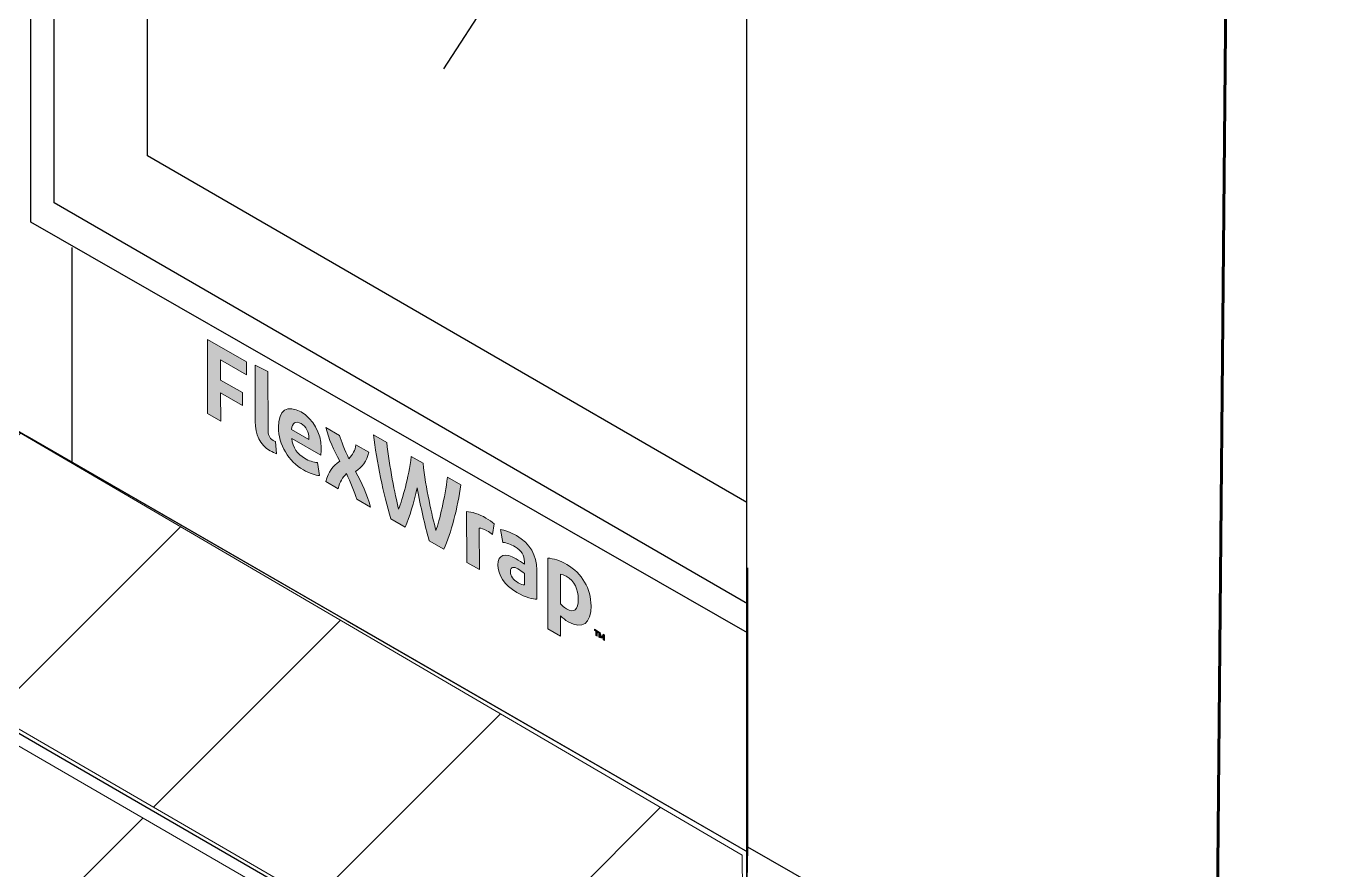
# Model space of a CAD drawing. Extents: x -1279 to 5791, y -3809 to 1769.
# Drawn here: x -60.9 to 11.9, y -1782.6 to -1735.5 of the extents above; entities that cross this region are included whole.
import ezdxf

# ---------------------------------------------------------------- set-up
doc = ezdxf.new("R2010")
doc.units = 0
doc.header["$MEASUREMENT"] = 0
for name, color, linetype, lineweight in [('G-ANNO-TTLB', 7, 'Continuous', 0), ('Layer 12', 7, 'Continuous', 0), ('TYVEK', 7, 'Continuous', 0)]:
    doc.layers.add(name, color=color, linetype=linetype, lineweight=lineweight)
pattern_1 = [(45, (0, 0), (-7.071067, 7.07107), [])]

# ---------------------------------------------------------------- blocks, each defined once
blk = doc.blocks.new('Block_275')
at = {"layer": 'TYVEK', "true_color": 0x003b71, "transparency": 33554687}
h = blk.add_hatch(color=156, dxfattribs=at)
h.dxf.hatch_style = 2
edge = h.paths.add_edge_path()
edge.add_spline(control_points=[(-50.73, -1757.125), (-50.73, -1757.125), (-50.74, -1752.984), (-50.74, -1752.984), (-50.74, -1752.984), (-48.554, -1754.239), (-48.554, -1754.239), (-48.554, -1754.239), (-48.553, -1754.961), (-48.553, -1754.961), (-48.553, -1754.961), (-50.004, -1754.127), (-50.004, -1754.127), (-50.004, -1754.127), (-50.002, -1755.251), (-50.002, -1755.251), (-50.002, -1755.251), (-48.781, -1755.952), (-48.781, -1755.952), (-48.781, -1755.952), (-48.779, -1756.674), (-48.779, -1756.674), (-48.779, -1756.674), (-50, -1755.973), (-50, -1755.973), (-50, -1755.973), (-49.996, -1757.546), (-49.996, -1757.546), (-49.996, -1757.546), (-50.73, -1757.125), (-50.73, -1757.125)], knot_values=[0, 0, 0, 0, 1, 1, 1, 2, 2, 2, 3, 3, 3, 4, 4, 4, 5, 5, 5, 6, 6, 6, 7, 7, 7, 8, 8, 8, 9, 9, 9, 10, 10, 10, 10], degree=3, periodic=0)
h = blk.add_hatch(color=156, dxfattribs=at)
h.dxf.hatch_style = 2
edge = h.paths.add_edge_path()
edge.add_spline(control_points=[(-47.357, -1757.969), (-47.356, -1758.288), (-47.284, -1758.501), (-47.078, -1758.619), (-47.027, -1758.648), (-46.976, -1758.672), (-46.93, -1758.687), (-46.93, -1758.687), (-46.877, -1759.361), (-46.877, -1759.361), (-46.974, -1759.328), (-47.133, -1759.261), (-47.236, -1759.202), (-47.826, -1758.863), (-48.063, -1758.284), (-48.065, -1757.574), (-48.065, -1757.574), (-48.072, -1754.415), (-48.072, -1754.415), (-48.072, -1754.415), (-47.365, -1754.774), (-47.365, -1754.774), (-47.365, -1754.774), (-47.357, -1757.969), (-47.357, -1757.969)], knot_values=[0, 0, 0, 0, 1, 1, 1, 2, 2, 2, 3, 3, 3, 4, 4, 4, 5, 5, 5, 6, 6, 6, 7, 7, 7, 8, 8, 8, 8], degree=3, periodic=0)
h = blk.add_hatch(color=156, dxfattribs=at)
h.dxf.hatch_style = 2
edge = h.paths.add_edge_path()
edge.add_spline(control_points=[(-46.045, -1758.019), (-46.045, -1758.019), (-45.07, -1758.578), (-45.07, -1758.578), (-45.07, -1758.578), (-45.071, -1758.507), (-45.071, -1758.507), (-45.071, -1758.176), (-45.226, -1757.845), (-45.508, -1757.683), (-45.806, -1757.513), (-46, -1757.643), (-46.045, -1758.019)], knot_values=[0, 0, 0, 0, 1, 1, 1, 2, 2, 2, 3, 3, 3, 4, 4, 4, 4], degree=3, periodic=0)
edge = h.paths.add_edge_path()
edge.add_spline(control_points=[(-44.487, -1760.579), (-44.712, -1760.568), (-45.045, -1760.46), (-45.384, -1760.265), (-46.21, -1759.791), (-46.776, -1758.864), (-46.778, -1757.882), (-46.78, -1756.941), (-46.264, -1756.6), (-45.51, -1757.033), (-44.838, -1757.418), (-44.395, -1758.222), (-44.393, -1759.015), (-44.393, -1759.192), (-44.403, -1759.34), (-44.413, -1759.452), (-44.413, -1759.452), (-46.034, -1758.522), (-46.034, -1758.522), (-45.966, -1759.033), (-45.724, -1759.385), (-45.314, -1759.62), (-45.062, -1759.765), (-44.821, -1759.838), (-44.601, -1759.858), (-44.601, -1759.858), (-44.487, -1760.579), (-44.487, -1760.579)], knot_values=[0, 0, 0, 0, 1, 1, 1, 2, 2, 2, 3, 3, 3, 4, 4, 4, 5, 5, 5, 6, 6, 6, 7, 7, 7, 8, 8, 8, 9, 9, 9, 9], degree=3, periodic=0)
h = blk.add_hatch(color=156, dxfattribs=at)
h.dxf.hatch_style = 2
edge = h.paths.add_edge_path()
edge.add_spline(control_points=[(-43.346, -1759.781), (-43.691, -1759.146), (-43.964, -1758.582), (-44.124, -1757.899), (-44.124, -1757.899), (-43.36, -1758.338), (-43.36, -1758.338), (-43.293, -1758.642), (-43.066, -1759.174), (-42.839, -1759.641), (-42.65, -1759.424), (-42.487, -1759.17), (-42.452, -1758.859), (-42.452, -1758.859), (-41.734, -1759.271), (-41.734, -1759.271), (-41.866, -1759.81), (-42.09, -1760.112), (-42.474, -1760.347), (-42.103, -1761.038), (-41.851, -1761.596), (-41.639, -1762.344), (-41.639, -1762.344), (-42.404, -1761.905), (-42.404, -1761.905), (-42.512, -1761.512), (-42.77, -1760.921), (-42.986, -1760.472), (-43.18, -1760.686), (-43.364, -1760.935), (-43.435, -1761.313), (-43.435, -1761.313), (-44.122, -1760.919), (-44.122, -1760.919), (-43.995, -1760.377), (-43.755, -1760.042), (-43.346, -1759.781)], knot_values=[0, 0, 0, 0, 1, 1, 1, 2, 2, 2, 3, 3, 3, 4, 4, 4, 5, 5, 5, 6, 6, 6, 7, 7, 7, 8, 8, 8, 9, 9, 9, 10, 10, 10, 11, 11, 11, 12, 12, 12, 12], degree=3, periodic=0)
h = blk.add_hatch(color=156, dxfattribs=at)
h.dxf.hatch_style = 2
edge = h.paths.add_edge_path()
edge.add_spline(control_points=[(-37.345, -1760.674), (-37.345, -1760.674), (-36.596, -1761.104), (-36.596, -1761.104), (-36.788, -1762.371), (-37.122, -1763.803), (-37.555, -1764.689), (-37.555, -1764.689), (-38.361, -1764.226), (-38.361, -1764.226), (-38.614, -1763.342), (-38.842, -1762.343), (-39.034, -1761.264), (-39.227, -1762.122), (-39.445, -1762.865), (-39.7, -1763.458), (-39.7, -1763.458), (-40.505, -1762.995), (-40.505, -1762.995), (-40.919, -1761.624), (-41.287, -1759.788), (-41.48, -1758.301), (-41.48, -1758.301), (-40.736, -1758.728), (-40.736, -1758.728), (-40.574, -1760.067), (-40.283, -1761.634), (-40.071, -1762.447), (-39.852, -1761.881), (-39.512, -1760.718), (-39.366, -1759.514), (-39.366, -1759.514), (-38.71, -1759.891), (-38.71, -1759.891), (-38.553, -1761.269), (-38.216, -1762.821), (-37.988, -1763.643), (-37.785, -1763.068), (-37.496, -1761.834), (-37.345, -1760.674)], knot_values=[0, 0, 0, 0, 1, 1, 1, 2, 2, 2, 3, 3, 3, 4, 4, 4, 5, 5, 5, 6, 6, 6, 7, 7, 7, 8, 8, 8, 9, 9, 9, 10, 10, 10, 11, 11, 11, 12, 12, 12, 13, 13, 13, 13], degree=3, periodic=0)
h = blk.add_hatch(color=156, dxfattribs=at)
h.dxf.hatch_style = 2
edge = h.paths.add_edge_path()
edge.add_spline(control_points=[(-35.203, -1762.95), (-35.018, -1763.056), (-34.844, -1763.179), (-34.741, -1763.268), (-34.741, -1763.268), (-34.842, -1763.878), (-34.842, -1763.878), (-34.93, -1763.792), (-35.037, -1763.718), (-35.145, -1763.656), (-35.335, -1763.547), (-35.463, -1763.515), (-35.571, -1763.513), (-35.571, -1763.513), (-35.565, -1765.831), (-35.565, -1765.831), (-35.565, -1765.831), (-36.273, -1765.425), (-36.273, -1765.425), (-36.273, -1765.425), (-36.28, -1762.591), (-36.28, -1762.591), (-36.003, -1762.591), (-35.572, -1762.738), (-35.203, -1762.95)], knot_values=[0, 0, 0, 0, 1, 1, 1, 2, 2, 2, 3, 3, 3, 4, 4, 4, 5, 5, 5, 6, 6, 6, 7, 7, 7, 8, 8, 8, 8], degree=3, periodic=0)
h = blk.add_hatch(color=156, dxfattribs=at)
h.dxf.hatch_style = 2
edge = h.paths.add_edge_path()
edge.add_spline(control_points=[(-33.047, -1766.68), (-33.047, -1766.68), (-33.049, -1766.047), (-33.049, -1766.047), (-33.167, -1765.95), (-33.29, -1765.861), (-33.413, -1765.791), (-33.649, -1765.655), (-33.834, -1765.656), (-33.833, -1765.934), (-33.832, -1766.182), (-33.678, -1766.401), (-33.406, -1766.557), (-33.252, -1766.645), (-33.124, -1766.683), (-33.047, -1766.68)], knot_values=[0, 0, 0, 0, 1, 1, 1, 2, 2, 2, 3, 3, 3, 4, 4, 4, 5, 5, 5, 5], degree=3, periodic=0)
edge = h.paths.add_edge_path()
edge.add_spline(control_points=[(-33.477, -1767.101), (-34.18, -1766.698), (-34.535, -1766.098), (-34.536, -1765.566), (-34.537, -1764.98), (-34.123, -1764.875), (-33.507, -1765.223), (-33.363, -1765.305), (-33.179, -1765.435), (-33.05, -1765.532), (-33.05, -1765.532), (-33.051, -1765.39), (-33.051, -1765.39), (-33.051, -1765.03), (-33.231, -1764.755), (-33.575, -1764.558), (-33.801, -1764.428), (-34.042, -1764.331), (-34.252, -1764.311), (-34.252, -1764.311), (-34.382, -1763.598), (-34.382, -1763.598), (-34.161, -1763.619), (-33.808, -1763.751), (-33.495, -1763.93), (-32.741, -1764.363), (-32.365, -1765.04), (-32.363, -1765.838), (-32.363, -1765.838), (-32.359, -1767.483), (-32.359, -1767.483), (-32.569, -1767.486), (-32.964, -1767.396), (-33.477, -1767.101)], knot_values=[0, 0, 0, 0, 1, 1, 1, 2, 2, 2, 3, 3, 3, 4, 4, 4, 5, 5, 5, 6, 6, 6, 7, 7, 7, 8, 8, 8, 9, 9, 9, 10, 10, 10, 11, 11, 11, 11], degree=3, periodic=0)
h = blk.add_hatch(color=156, dxfattribs=at)
h.dxf.hatch_style = 2
edge = h.paths.add_edge_path()
edge.add_spline(control_points=[(-30.713, -1768.014), (-30.262, -1768.273), (-30.052, -1768.075), (-30.054, -1767.465), (-30.055, -1766.933), (-30.251, -1766.466), (-30.718, -1766.198), (-30.846, -1766.125), (-30.938, -1766.101), (-31.046, -1766.087), (-31.046, -1766.087), (-31.042, -1767.743), (-31.042, -1767.743), (-30.944, -1767.846), (-30.862, -1767.929), (-30.713, -1768.014)], knot_values=[0, 0, 0, 0, 1, 1, 1, 2, 2, 2, 3, 3, 3, 4, 4, 4, 5, 5, 5, 5], degree=3, periodic=0)
edge = h.paths.add_edge_path()
edge.add_spline(control_points=[(-30.609, -1768.736), (-30.789, -1768.633), (-30.912, -1768.538), (-31.04, -1768.411), (-31.04, -1768.411), (-31.037, -1769.535), (-31.037, -1769.535), (-31.037, -1769.535), (-31.74, -1769.132), (-31.74, -1769.132), (-31.74, -1769.132), (-31.75, -1765.186), (-31.75, -1765.186), (-31.458, -1765.2), (-31.048, -1765.335), (-30.683, -1765.544), (-29.842, -1766.027), (-29.338, -1766.908), (-29.336, -1767.854), (-29.333, -1768.824), (-29.809, -1769.195), (-30.609, -1768.736)], knot_values=[0, 0, 0, 0, 1, 1, 1, 2, 2, 2, 3, 3, 3, 4, 4, 4, 5, 5, 5, 6, 6, 6, 7, 7, 7, 7], degree=3, periodic=0)
h = blk.add_hatch(color=156, dxfattribs=at)
h.dxf.hatch_style = 2
edge = h.paths.add_edge_path()
edge.add_spline(control_points=[(-28.827, -1769.341), (-28.801, -1769.428), (-28.776, -1769.494), (-28.745, -1769.565), (-28.715, -1769.53), (-28.694, -1769.49), (-28.669, -1769.432), (-28.669, -1769.432), (-28.595, -1769.474), (-28.595, -1769.474), (-28.595, -1769.474), (-28.594, -1769.78), (-28.594, -1769.78), (-28.594, -1769.78), (-28.658, -1769.743), (-28.658, -1769.743), (-28.658, -1769.743), (-28.659, -1769.602), (-28.659, -1769.602), (-28.659, -1769.602), (-28.656, -1769.556), (-28.656, -1769.556), (-28.676, -1769.59), (-28.701, -1769.625), (-28.722, -1769.651), (-28.722, -1769.651), (-28.771, -1769.623), (-28.771, -1769.623), (-28.794, -1769.57), (-28.818, -1769.507), (-28.84, -1769.448), (-28.84, -1769.448), (-28.837, -1769.5), (-28.837, -1769.5), (-28.837, -1769.5), (-28.836, -1769.641), (-28.836, -1769.641), (-28.836, -1769.641), (-28.901, -1769.604), (-28.901, -1769.604), (-28.901, -1769.604), (-28.901, -1769.298), (-28.901, -1769.298), (-28.901, -1769.298), (-28.827, -1769.341), (-28.827, -1769.341)], knot_values=[0, 0, 0, 0, 1, 1, 1, 2, 2, 2, 3, 3, 3, 4, 4, 4, 5, 5, 5, 6, 6, 6, 7, 7, 7, 8, 8, 8, 9, 9, 9, 10, 10, 10, 11, 11, 11, 12, 12, 12, 13, 13, 13, 14, 14, 14, 15, 15, 15, 15], degree=3, periodic=0)
edge = h.paths.add_edge_path()
edge.add_spline(control_points=[(-29.073, -1769.267), (-29.073, -1769.267), (-29.145, -1769.226), (-29.145, -1769.226), (-29.145, -1769.226), (-29.145, -1769.158), (-29.145, -1769.158), (-29.145, -1769.158), (-28.931, -1769.281), (-28.931, -1769.281), (-28.931, -1769.281), (-28.93, -1769.349), (-28.93, -1769.349), (-28.93, -1769.349), (-29.002, -1769.308), (-29.002, -1769.308), (-29.002, -1769.308), (-29.001, -1769.546), (-29.001, -1769.546), (-29.001, -1769.546), (-29.073, -1769.505), (-29.073, -1769.505), (-29.073, -1769.505), (-29.073, -1769.267), (-29.073, -1769.267)], knot_values=[0, 0, 0, 0, 1, 1, 1, 2, 2, 2, 3, 3, 3, 4, 4, 4, 5, 5, 5, 6, 6, 6, 7, 7, 7, 8, 8, 8, 8], degree=3, periodic=0)
at = {"layer": 'TYVEK'}
for points, knots in [([(-50.73, -1757.125), (-50.73, -1757.125), (-50.74, -1752.984), (-50.74, -1752.984), (-50.74, -1752.984), (-48.554, -1754.239), (-48.554, -1754.239), (-48.554, -1754.239), (-48.553, -1754.961), (-48.553, -1754.961), (-48.553, -1754.961), (-50.004, -1754.127), (-50.004, -1754.127), (-50.004, -1754.127), (-50.002, -1755.251), (-50.002, -1755.251), (-50.002, -1755.251), (-48.781, -1755.952), (-48.781, -1755.952), (-48.781, -1755.952), (-48.779, -1756.674), (-48.779, -1756.674), (-48.779, -1756.674), (-50, -1755.973), (-50, -1755.973), (-50, -1755.973), (-49.996, -1757.546), (-49.996, -1757.546), (-49.996, -1757.546), (-50.73, -1757.125), (-50.73, -1757.125)], [0, 0, 0, 0, 1, 1, 1, 2, 2, 2, 3, 3, 3, 4, 4, 4, 5, 5, 5, 6, 6, 6, 7, 7, 7, 8, 8, 8, 9, 9, 9, 10, 10, 10, 10]), ([(-47.357, -1757.969), (-47.356, -1758.288), (-47.284, -1758.501), (-47.078, -1758.619), (-47.027, -1758.648), (-46.976, -1758.672), (-46.93, -1758.687), (-46.93, -1758.687), (-46.877, -1759.361), (-46.877, -1759.361), (-46.974, -1759.328), (-47.133, -1759.261), (-47.236, -1759.202), (-47.826, -1758.863), (-48.063, -1758.284), (-48.065, -1757.574), (-48.065, -1757.574), (-48.072, -1754.415), (-48.072, -1754.415), (-48.072, -1754.415), (-47.365, -1754.774), (-47.365, -1754.774), (-47.365, -1754.774), (-47.357, -1757.969), (-47.357, -1757.969)], [0, 0, 0, 0, 1, 1, 1, 2, 2, 2, 3, 3, 3, 4, 4, 4, 5, 5, 5, 6, 6, 6, 7, 7, 7, 8, 8, 8, 8]), ([(-44.487, -1760.579), (-44.712, -1760.568), (-45.045, -1760.46), (-45.384, -1760.265), (-46.21, -1759.791), (-46.776, -1758.864), (-46.778, -1757.882), (-46.78, -1756.941), (-46.264, -1756.6), (-45.51, -1757.033), (-44.838, -1757.418), (-44.395, -1758.222), (-44.393, -1759.015), (-44.393, -1759.192), (-44.403, -1759.34), (-44.413, -1759.452), (-44.413, -1759.452), (-46.034, -1758.522), (-46.034, -1758.522), (-45.966, -1759.033), (-45.724, -1759.385), (-45.314, -1759.62), (-45.062, -1759.765), (-44.821, -1759.838), (-44.601, -1759.858), (-44.601, -1759.858), (-44.487, -1760.579), (-44.487, -1760.579)], [0, 0, 0, 0, 1, 1, 1, 2, 2, 2, 3, 3, 3, 4, 4, 4, 5, 5, 5, 6, 6, 6, 7, 7, 7, 8, 8, 8, 9, 9, 9, 9]), ([(-46.045, -1758.019), (-46.045, -1758.019), (-45.07, -1758.578), (-45.07, -1758.578), (-45.07, -1758.578), (-45.071, -1758.507), (-45.071, -1758.507), (-45.071, -1758.176), (-45.226, -1757.845), (-45.508, -1757.683), (-45.806, -1757.513), (-46, -1757.643), (-46.045, -1758.019)], [0, 0, 0, 0, 1, 1, 1, 2, 2, 2, 3, 3, 3, 4, 4, 4, 4]), ([(-43.346, -1759.781), (-43.691, -1759.146), (-43.964, -1758.582), (-44.124, -1757.899), (-44.124, -1757.899), (-43.36, -1758.338), (-43.36, -1758.338), (-43.293, -1758.642), (-43.066, -1759.174), (-42.839, -1759.641), (-42.65, -1759.424), (-42.487, -1759.17), (-42.452, -1758.859), (-42.452, -1758.859), (-41.734, -1759.271), (-41.734, -1759.271), (-41.866, -1759.81), (-42.09, -1760.112), (-42.474, -1760.347), (-42.103, -1761.038), (-41.851, -1761.596), (-41.639, -1762.344), (-41.639, -1762.344), (-42.404, -1761.905), (-42.404, -1761.905), (-42.512, -1761.512), (-42.77, -1760.921), (-42.986, -1760.472), (-43.18, -1760.686), (-43.364, -1760.935), (-43.435, -1761.313), (-43.435, -1761.313), (-44.122, -1760.919), (-44.122, -1760.919), (-43.995, -1760.377), (-43.755, -1760.042), (-43.346, -1759.781)], [0, 0, 0, 0, 1, 1, 1, 2, 2, 2, 3, 3, 3, 4, 4, 4, 5, 5, 5, 6, 6, 6, 7, 7, 7, 8, 8, 8, 9, 9, 9, 10, 10, 10, 11, 11, 11, 12, 12, 12, 12]), ([(-37.345, -1760.674), (-37.345, -1760.674), (-36.596, -1761.104), (-36.596, -1761.104), (-36.788, -1762.371), (-37.122, -1763.803), (-37.555, -1764.689), (-37.555, -1764.689), (-38.361, -1764.226), (-38.361, -1764.226), (-38.614, -1763.342), (-38.842, -1762.343), (-39.034, -1761.264), (-39.227, -1762.122), (-39.445, -1762.865), (-39.7, -1763.458), (-39.7, -1763.458), (-40.505, -1762.995), (-40.505, -1762.995), (-40.919, -1761.624), (-41.287, -1759.788), (-41.48, -1758.301), (-41.48, -1758.301), (-40.736, -1758.728), (-40.736, -1758.728), (-40.574, -1760.067), (-40.283, -1761.634), (-40.071, -1762.447), (-39.852, -1761.881), (-39.512, -1760.718), (-39.366, -1759.514), (-39.366, -1759.514), (-38.71, -1759.891), (-38.71, -1759.891), (-38.553, -1761.269), (-38.216, -1762.821), (-37.988, -1763.643), (-37.785, -1763.068), (-37.496, -1761.834), (-37.345, -1760.674)], [0, 0, 0, 0, 1, 1, 1, 2, 2, 2, 3, 3, 3, 4, 4, 4, 5, 5, 5, 6, 6, 6, 7, 7, 7, 8, 8, 8, 9, 9, 9, 10, 10, 10, 11, 11, 11, 12, 12, 12, 13, 13, 13, 13]), ([(-35.203, -1762.95), (-35.018, -1763.056), (-34.844, -1763.179), (-34.741, -1763.268), (-34.741, -1763.268), (-34.842, -1763.878), (-34.842, -1763.878), (-34.93, -1763.792), (-35.037, -1763.718), (-35.145, -1763.656), (-35.335, -1763.547), (-35.463, -1763.515), (-35.571, -1763.513), (-35.571, -1763.513), (-35.565, -1765.831), (-35.565, -1765.831), (-35.565, -1765.831), (-36.273, -1765.425), (-36.273, -1765.425), (-36.273, -1765.425), (-36.28, -1762.591), (-36.28, -1762.591), (-36.003, -1762.591), (-35.572, -1762.738), (-35.203, -1762.95)], [0, 0, 0, 0, 1, 1, 1, 2, 2, 2, 3, 3, 3, 4, 4, 4, 5, 5, 5, 6, 6, 6, 7, 7, 7, 8, 8, 8, 8]), ([(-33.477, -1767.101), (-34.18, -1766.698), (-34.535, -1766.098), (-34.536, -1765.566), (-34.537, -1764.98), (-34.123, -1764.875), (-33.507, -1765.223), (-33.363, -1765.305), (-33.179, -1765.435), (-33.05, -1765.532), (-33.05, -1765.532), (-33.051, -1765.39), (-33.051, -1765.39), (-33.051, -1765.03), (-33.231, -1764.755), (-33.575, -1764.558), (-33.801, -1764.428), (-34.042, -1764.331), (-34.252, -1764.311), (-34.252, -1764.311), (-34.382, -1763.598), (-34.382, -1763.598), (-34.161, -1763.619), (-33.808, -1763.751), (-33.495, -1763.93), (-32.741, -1764.363), (-32.365, -1765.04), (-32.363, -1765.838), (-32.363, -1765.838), (-32.359, -1767.483), (-32.359, -1767.483), (-32.569, -1767.486), (-32.964, -1767.396), (-33.477, -1767.101)], [0, 0, 0, 0, 1, 1, 1, 2, 2, 2, 3, 3, 3, 4, 4, 4, 5, 5, 5, 6, 6, 6, 7, 7, 7, 8, 8, 8, 9, 9, 9, 10, 10, 10, 11, 11, 11, 11]), ([(-30.609, -1768.736), (-30.789, -1768.633), (-30.912, -1768.538), (-31.04, -1768.411), (-31.04, -1768.411), (-31.037, -1769.535), (-31.037, -1769.535), (-31.037, -1769.535), (-31.74, -1769.132), (-31.74, -1769.132), (-31.74, -1769.132), (-31.75, -1765.186), (-31.75, -1765.186), (-31.458, -1765.2), (-31.048, -1765.335), (-30.683, -1765.544), (-29.842, -1766.027), (-29.338, -1766.908), (-29.336, -1767.854), (-29.333, -1768.824), (-29.809, -1769.195), (-30.609, -1768.736)], [0, 0, 0, 0, 1, 1, 1, 2, 2, 2, 3, 3, 3, 4, 4, 4, 5, 5, 5, 6, 6, 6, 7, 7, 7, 7]), ([(-33.047, -1766.68), (-33.047, -1766.68), (-33.049, -1766.047), (-33.049, -1766.047), (-33.167, -1765.95), (-33.29, -1765.861), (-33.413, -1765.791), (-33.649, -1765.655), (-33.834, -1765.656), (-33.833, -1765.934), (-33.832, -1766.182), (-33.678, -1766.401), (-33.406, -1766.557), (-33.252, -1766.645), (-33.124, -1766.683), (-33.047, -1766.68)], [0, 0, 0, 0, 1, 1, 1, 2, 2, 2, 3, 3, 3, 4, 4, 4, 5, 5, 5, 5]), ([(-30.713, -1768.014), (-30.262, -1768.273), (-30.052, -1768.075), (-30.054, -1767.465), (-30.055, -1766.933), (-30.251, -1766.466), (-30.718, -1766.198), (-30.846, -1766.125), (-30.938, -1766.101), (-31.046, -1766.087), (-31.046, -1766.087), (-31.042, -1767.743), (-31.042, -1767.743), (-30.944, -1767.846), (-30.862, -1767.929), (-30.713, -1768.014)], [0, 0, 0, 0, 1, 1, 1, 2, 2, 2, 3, 3, 3, 4, 4, 4, 5, 5, 5, 5]), ([(-29.073, -1769.267), (-29.073, -1769.267), (-29.145, -1769.226), (-29.145, -1769.226), (-29.145, -1769.226), (-29.145, -1769.158), (-29.145, -1769.158), (-29.145, -1769.158), (-28.931, -1769.281), (-28.931, -1769.281), (-28.931, -1769.281), (-28.93, -1769.349), (-28.93, -1769.349), (-28.93, -1769.349), (-29.002, -1769.308), (-29.002, -1769.308), (-29.002, -1769.308), (-29.001, -1769.546), (-29.001, -1769.546), (-29.001, -1769.546), (-29.073, -1769.505), (-29.073, -1769.505), (-29.073, -1769.505), (-29.073, -1769.267), (-29.073, -1769.267)], [0, 0, 0, 0, 1, 1, 1, 2, 2, 2, 3, 3, 3, 4, 4, 4, 5, 5, 5, 6, 6, 6, 7, 7, 7, 8, 8, 8, 8]), ([(-28.827, -1769.341), (-28.801, -1769.428), (-28.776, -1769.494), (-28.745, -1769.565), (-28.715, -1769.53), (-28.694, -1769.49), (-28.669, -1769.432), (-28.669, -1769.432), (-28.595, -1769.474), (-28.595, -1769.474), (-28.595, -1769.474), (-28.594, -1769.78), (-28.594, -1769.78), (-28.594, -1769.78), (-28.658, -1769.743), (-28.658, -1769.743), (-28.658, -1769.743), (-28.659, -1769.602), (-28.659, -1769.602), (-28.659, -1769.602), (-28.656, -1769.556), (-28.656, -1769.556), (-28.676, -1769.59), (-28.701, -1769.625), (-28.722, -1769.651), (-28.722, -1769.651), (-28.771, -1769.623), (-28.771, -1769.623), (-28.794, -1769.57), (-28.818, -1769.507), (-28.84, -1769.448), (-28.84, -1769.448), (-28.837, -1769.5), (-28.837, -1769.5), (-28.837, -1769.5), (-28.836, -1769.641), (-28.836, -1769.641), (-28.836, -1769.641), (-28.901, -1769.604), (-28.901, -1769.604), (-28.901, -1769.604), (-28.901, -1769.298), (-28.901, -1769.298), (-28.901, -1769.298), (-28.827, -1769.341), (-28.827, -1769.341)], [0, 0, 0, 0, 1, 1, 1, 2, 2, 2, 3, 3, 3, 4, 4, 4, 5, 5, 5, 6, 6, 6, 7, 7, 7, 8, 8, 8, 9, 9, 9, 10, 10, 10, 11, 11, 11, 12, 12, 12, 13, 13, 13, 14, 14, 14, 15, 15, 15, 15])]:
    blk.add_open_spline(points, degree=3, knots=knots, dxfattribs=at)
blk = doc.blocks.new('Block_274')
at = {"layer": 'TYVEK'}
blk.add_blockref('Block_275', (0, 0), dxfattribs=at)

msp = doc.modelspace()

# ---------------------------------------------------------------- hatches: boundary and pattern name
at = {"layer": 'G-ANNO-TTLB', "true_color": 0xff00ff, "transparency": 33554687}
h = msp.add_hatch(color=6, dxfattribs=at)
edge = h.paths.add_edge_path()
edge.add_spline(control_points=[(1773.018, -3692.604), (1773.018, -3692.604), (-1156.5, -3692.604), (-1156.5, -3692.604), (-1156.5, -3692.604), (-1156.5, -1235.604), (-1156.5, -1235.604), (-1156.5, -1235.604), (1773.018, -1235.604), (1773.018, -1235.604), (1773.018, -1235.604), (1773.018, -3692.604), (1773.018, -3692.604)], knot_values=[0, 0, 0, 0, 1, 1, 1, 2, 2, 2, 3, 3, 3, 4, 4, 4, 4], degree=3, periodic=0)
edge = h.paths.add_edge_path()
edge.add_spline(control_points=[(-1147.5, -1244.604), (-1147.5, -1244.604), (-1147.5, -3683.604), (-1147.5, -3683.604), (-1147.5, -3683.604), (1764.018, -3683.604), (1764.018, -3683.604), (1764.018, -3683.604), (1764.018, -1244.604), (1764.018, -1244.604), (1764.018, -1244.604), (-1147.5, -1244.604), (-1147.5, -1244.604)], knot_values=[0, 0, 0, 0, 1, 1, 1, 2, 2, 2, 3, 3, 3, 4, 4, 4, 4], degree=3, periodic=0)
edge.add_line((-1147.5, -1244.604), (-1147.5, -1244.604))
at = {"layer": 'Layer 12', "true_color": 0x000000, "transparency": 33554687}
h = msp.add_hatch(dxfattribs=at)
h.set_pattern_fill('_U', color=18, scale=10, angle=44.99999, style=2, pattern_type=0)
h.set_pattern_definition(pattern_1)
h.paths.add_polyline_path([(-20.757, -1798.229), (-83.989, -1761.524), (-70.64, -1752.683), (-20.903, -1781.757)])
h = msp.add_hatch(dxfattribs=at)
h.set_pattern_fill('_U', color=18, scale=10, angle=44.99999, style=2, pattern_type=0)
h.set_pattern_definition(pattern_1)
h.paths.add_polyline_path([(-20.826, -1799.111), (-20.826, -1813.251), (-96.53, -1769.259), (-84.328, -1762.311)])

# ---------------------------------------------------------------- linework, layer by layer
at = {"layer": 'G-ANNO-TTLB'}
for points in [[(1773.018, -3692.604), (1773.018, -3692.604), (-1156.5, -3692.604), (-1156.5, -3692.604), (-1156.5, -3692.604), (-1156.5, -1235.604), (-1156.5, -1235.604), (-1156.5, -1235.604), (1773.018, -1235.604), (1773.018, -1235.604), (1773.018, -1235.604), (1773.018, -3692.604), (1773.018, -3692.604)], [(-1147.5, -1244.604), (-1147.5, -1244.604), (-1147.5, -3683.604), (-1147.5, -3683.604), (-1147.5, -3683.604), (1764.018, -3683.604), (1764.018, -3683.604), (1764.018, -3683.604), (1764.018, -1244.604), (1764.018, -1244.604), (1764.018, -1244.604), (-1147.5, -1244.604), (-1147.5, -1244.604)]]:
    msp.add_open_spline(points, degree=3, knots=[0, 0, 0, 0, 1, 1, 1, 2, 2, 2, 3, 3, 3, 4, 4, 4, 4], dxfattribs=at)
at = {"layer": 'Layer 12'}
for points in [[(-20.757, -1798.229), (-83.989, -1761.524), (-70.64, -1752.683), (-20.903, -1781.757)], [(-20.826, -1799.111), (-20.826, -1813.251), (-96.53, -1769.259), (-84.328, -1762.311)]]:
    msp.add_lwpolyline(points, close=True, dxfattribs=at)
at = {"layer": 'TYVEK', "color": 3, "lineweight": 25, "true_color": 0x00ff00}
for p, q in [((-60.578, -1746.444), (-60.578, -1625.59)), ((-59.285, -1745.359), (-59.285, -1626.348)), ((-54.077, -1742.753), (-54.077, -1629.4)), ((-20.648, -1762.092), (-54.077, -1742.753)), ((-20.615, -1767.729), (-59.285, -1745.359)), ((-20.615, -1769.356), (-60.578, -1746.444))]:
    msp.add_line(p, q, dxfattribs=at)
at = {"layer": 'TYVEK', "color": 18, "lineweight": 60, "true_color": 0x000000}
msp.add_line((5.594, -1785.236), (6.956, -1640.067), dxfattribs=at)
at = {"layer": 'TYVEK', "color": 18, "lineweight": 25, "true_color": 0x000000}
for p, q in [((-20.665, -1819.947), (-20.615, -1649.011)), ((-42.954, -1768.684), (-20.615, -1781.572))]:
    msp.add_line(p, q, dxfattribs=at)
at = {"layer": 'TYVEK', "color": 252, "lineweight": 25, "true_color": 0x848484}
msp.add_line((-20.633, -1711.798), (-37.576, -1737.882), dxfattribs=at)
at = {"layer": 'TYVEK', "color": 4, "lineweight": 25, "true_color": 0x00ffff}
for p, q in [((-58.281, -1759.842), (-58.281, -1747.851)), ((-69.787, -1753.204), (-20.602, -1781.579)), ((-60.795, -1758.391), (-20.615, -1781.572)), ((-83.928, -1761.843), (-19.941, -1798.859)), ((-20.615, -1765.732), (-20.615, -1781.791)), ((-20.669, -1817.994), (-20.615, -1781.286)), ((-20.615, -1781.286), (5.499, -1796.238))]:
    msp.add_line(p, q, dxfattribs=at)

# ---------------------------------------------------------------- block references
at = {"layer": 'TYVEK'}
msp.add_blockref('Block_274', (0, 0), dxfattribs=at)

doc.saveas('drawing.dxf')
